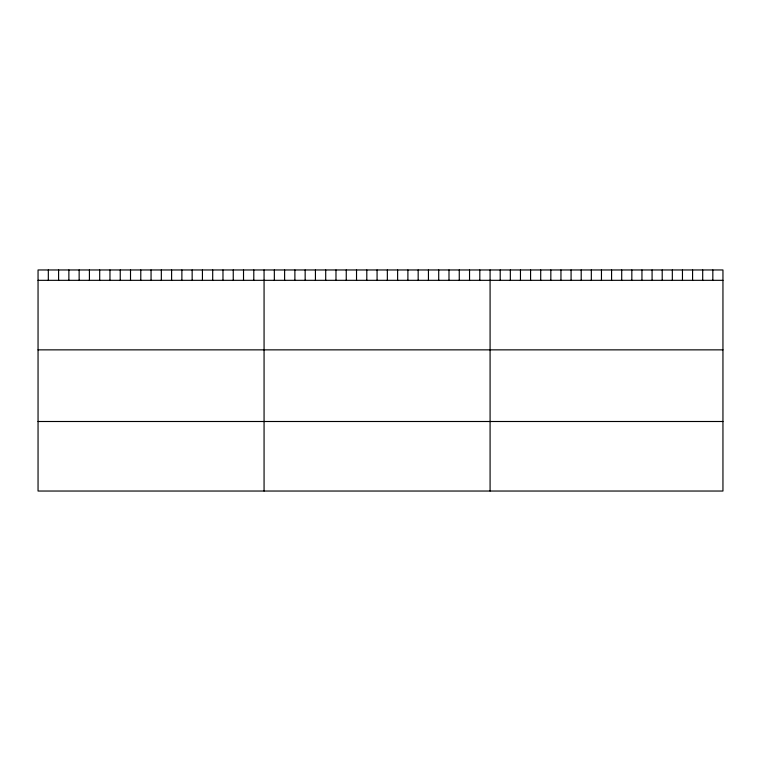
<?xml version="1.0" encoding="UTF-8"?>
<svg xmlns="http://www.w3.org/2000/svg" width="761" height="761" viewBox="0 0 761 761"><rect width="100%" height="100%" fill="white"/><g stroke="black" fill="none" stroke-linecap="round" stroke-linejoin="round"><path stroke-width="1.14" d="M722.95 280.324L722.95 491.035L38.05 491.035L38.05 269.965L722.95 269.965L722.95 280.324L38.05 280.324M38.05 349.86L722.95 349.86M38.05 421.499L722.95 421.499M712.829 269.965L712.829 280.324M702.698 269.965L702.698 280.324M692.577 269.965L692.577 280.324M682.455 269.965L682.455 280.324M672.324 269.965L672.324 280.324M662.203 269.965L662.203 280.324M652.082 269.965L652.082 280.324M641.951 269.965L641.951 280.324M631.83 269.965L631.83 280.324M621.708 269.965L621.708 280.324M611.578 269.965L611.578 280.324M601.456 269.965L601.456 280.324M591.326 269.965L591.326 280.324M581.204 269.965L581.204 280.324M571.083 269.965L571.083 280.324M560.952 269.965L560.952 280.324M550.831 269.965L550.831 280.324M540.71 269.965L540.71 280.324M530.579 269.965L530.579 280.324M520.457 269.965L520.457 280.324M510.336 269.965L510.336 280.324M500.205 269.965L500.205 280.324M490.084 269.965L490.084 491.035M479.81 269.965L479.81 280.324M469.537 269.965L469.537 280.324M459.264 269.965L459.264 280.324M448.99 269.965L448.99 280.324M438.716 269.965L438.716 280.324M428.443 269.965L428.443 280.324M418.17 269.965L418.17 280.324M407.896 269.965L407.896 280.324M397.623 269.965L397.623 280.324M387.349 269.965L387.349 280.324M377.075 269.965L377.075 280.324M366.802 269.965L366.802 280.324M356.529 269.965L356.529 280.324M346.255 269.965L346.255 280.324M335.981 269.965L335.981 280.324M325.708 269.965L325.708 280.324M315.435 269.965L315.435 280.324M305.161 269.965L305.161 280.324M294.887 269.965L294.887 280.324M284.614 269.965L284.614 280.324M274.34 269.965L274.34 280.324M264.067 269.965L264.067 491.035M253.794 269.965L253.794 280.324M243.52 269.965L243.52 280.324M233.246 269.965L233.246 280.324M222.973 269.965L222.973 280.324M212.7 269.965L212.7 280.324M202.426 269.965L202.426 280.324M192.153 269.965L192.153 280.324M181.879 269.965L181.879 280.324M171.606 269.965L171.606 280.324M161.332 269.965L161.332 280.324M151.059 269.965L151.059 280.324M140.785 269.965L140.785 280.324M130.511 269.965L130.511 280.324M120.238 269.965L120.238 280.324M109.965 269.965L109.965 280.324M99.691 269.965L99.691 280.324M89.418 269.965L89.418 280.324M79.144 269.965L79.144 280.324M68.871 269.965L68.871 280.324M58.597 269.965L58.597 280.324M48.324 269.965L48.324 280.324"/></g></svg>
